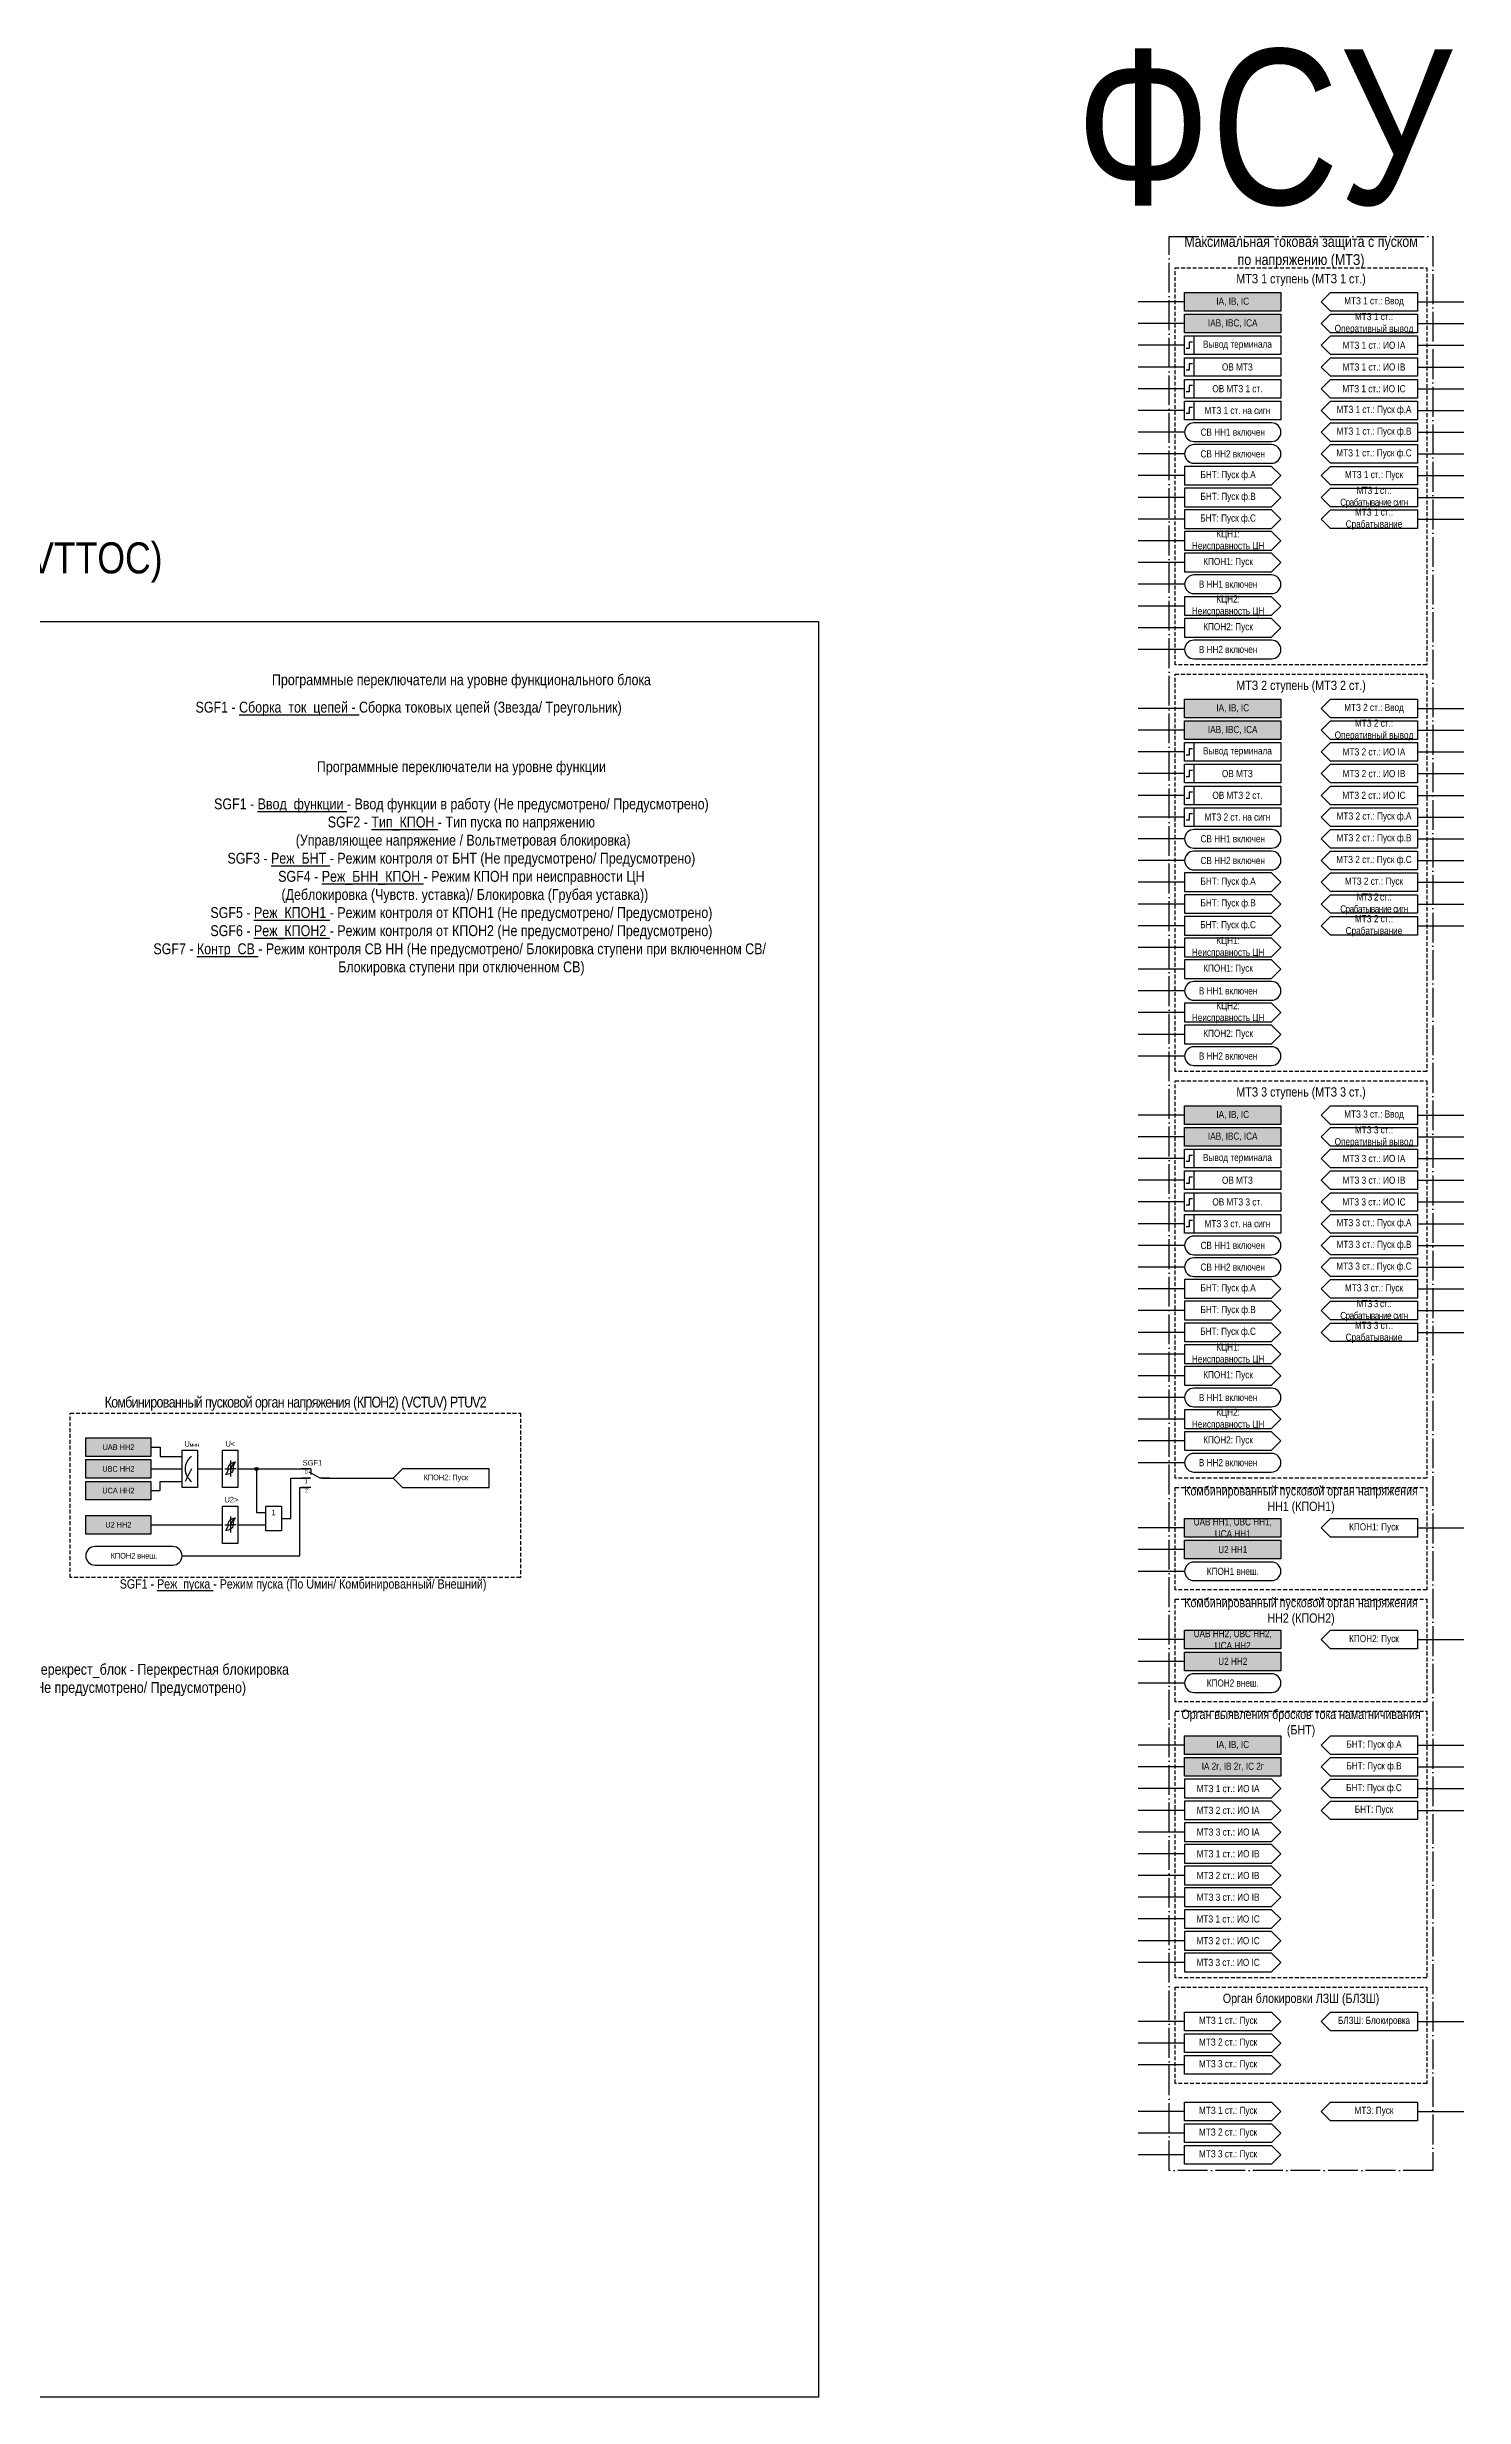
# Model space of a CAD drawing. Header units: millimetres. Extents: x 0 to 867, y 0 to 757.
# Drawn here: x 410 to 867, y 0 to 757 of the extents above; entities that cross this region are included whole.
import ezdxf
from ezdxf.enums import TextEntityAlignment as Align

# ---------------------------------------------------------------- set-up
doc = ezdxf.new("R2010")
doc.units = ezdxf.units.MM
doc.linetypes.add('ACAD_ISO04W100', pattern=[30, 24, -3, 0, -3])
doc.linetypes.add('штриховая2', pattern=[0.375, 0.25, -0.125])
doc.layers.add('TEXT', color=7, linetype='Continuous', lineweight=25)
doc.layers.add('Основная', color=7, linetype='Continuous')
doc.styles.add('1.8_Gost_RD', font='ARIALN.TTF', dxfattribs={"height": 1.8})
doc.styles.add('2.5_Gost_RD', font='ARIALN.TTF', dxfattribs={"height": 2.5})
doc.styles.add('3.5_Gost_RD', font='ARIALN.TTF', dxfattribs={"height": 3.5})
doc.styles.add('Вывод', font='ARIALN.TTF', dxfattribs={"height": 2.5})
doc.styles.add('Компонент', font='ARIALN.TTF', dxfattribs={"height": 3.5})

# ---------------------------------------------------------------- blocks, each defined once
blk = doc.blocks.new('*U79')
at = {"layer": 'Основная', "color": 0}
blk.add_line((0, 0), (7, 4), dxfattribs=at)
at = {"layer": 'Основная', "ltscale": 0.35}
blk.add_line((6, 6), (6, 2.5), dxfattribs=at)
blk = doc.blocks.new('*U82')
at = {"layer": 'Основная', "color": 0}
for p, q in [((-3, 6), (-9, 6)), ((-3, 0), (-9, 0)), ((9, 0), (3, 0))]:
    blk.add_line(p, q, dxfattribs=at)
at = {"layer": 'Основная', "ltscale": 0.25, "xscale": -1}
blk.add_blockref('*U79', (3, 0), dxfattribs=at)
at = {"layer": 'Основная'}
for tag, height, style, p in [('В1', 2.5, 'Вывод', (-14, 6)), ('В2', 2.5, 'Вывод', (-6, 4)), ('ОУ', 3.5, 'Компонент', (-2, 10)), ('В3', 2.5, 'Вывод', (-6, -2))]:
    blk.add_attdef(tag, text='', height=height, dxfattribs=dict(at, style=style)).set_placement(p, align=Align.MIDDLE_CENTER)
blk = doc.blocks.new('Точка')
at = {"ltscale": 100}
h = blk.add_hatch(color=256, dxfattribs=at)
h.dxf.hatch_style = 1
edge = h.paths.add_edge_path()
edge.add_arc((0, 0), 0.5, 0, 360)
blk.add_circle((0, 0), 0.5, dxfattribs=at)

msp = doc.modelspace()

# ---------------------------------------------------------------- hatches: boundary and pattern name
at = {"ltscale": 100, "true_color": 0xef8637}
h = msp.add_hatch(color=30, dxfattribs=at)
h.dxf.hatch_style = 1
h.paths.add_polyline_path([(777, 678), (808, 678), (808, 672), (777, 672)])
h = msp.add_hatch(color=30, dxfattribs=at)
h.dxf.hatch_style = 1
h.paths.add_polyline_path([(777, 671), (808, 671), (808, 665), (777, 665)])
h = msp.add_hatch(color=30, dxfattribs=at)
h.dxf.hatch_style = 1
h.paths.add_polyline_path([(777, 547), (808, 547), (808, 541), (777, 541)])
h = msp.add_hatch(color=30, dxfattribs=at)
h.dxf.hatch_style = 1
h.paths.add_polyline_path([(777, 540), (808, 540), (808, 534), (777, 534)])
h = msp.add_hatch(color=30, dxfattribs=at)
h.dxf.hatch_style = 1
h.paths.add_polyline_path([(777, 416), (808, 416), (808, 410), (777, 410)])
h = msp.add_hatch(color=30, dxfattribs=at)
h.dxf.hatch_style = 1
h.paths.add_polyline_path([(777, 409), (808, 409), (808, 403), (777, 403)])
at = {"ltscale": 100, "true_color": 0x6bffb3}
h = msp.add_hatch(color=111, dxfattribs=at)
h.dxf.hatch_style = 1
h.paths.add_polyline_path([(423, 309), (444, 309), (444, 303), (423, 303)])
h = msp.add_hatch(color=111, dxfattribs=at)
h.dxf.hatch_style = 1
h.paths.add_polyline_path([(423, 302), (444, 302), (444, 296), (423, 296)])
h = msp.add_hatch(color=111, dxfattribs=at)
h.dxf.hatch_style = 1
h.paths.add_polyline_path([(423, 295), (444, 295), (444, 289), (423, 289)])
h = msp.add_hatch(color=111, dxfattribs=at)
h.dxf.hatch_style = 1
h.paths.add_polyline_path([(423, 284), (444, 284), (444, 278), (423, 278)])
at = {"ltscale": 100, "true_color": 0xef8637}
h = msp.add_hatch(color=30, dxfattribs=at)
h.dxf.hatch_style = 1
h.paths.add_polyline_path([(777, 283), (808, 283), (808, 277), (777, 277)])
h = msp.add_hatch(color=30, dxfattribs=at)
h.dxf.hatch_style = 1
h.paths.add_polyline_path([(777, 276), (808, 276), (808, 270), (777, 270)])
h = msp.add_hatch(color=30, dxfattribs=at)
h.dxf.hatch_style = 1
h.paths.add_polyline_path([(777, 247), (808, 247), (808, 241), (777, 241)])
h = msp.add_hatch(color=30, dxfattribs=at)
h.dxf.hatch_style = 1
h.paths.add_polyline_path([(777, 240), (808, 240), (808, 234), (777, 234)])
h = msp.add_hatch(color=30, dxfattribs=at)
h.dxf.hatch_style = 1
h.paths.add_polyline_path([(777, 213), (808, 213), (808, 207), (777, 207)])
h = msp.add_hatch(color=30, dxfattribs=at)
h.dxf.hatch_style = 1
h.paths.add_polyline_path([(777, 206), (808, 206), (808, 200), (777, 200)])

# ---------------------------------------------------------------- linework, layer by layer
at = {"ltscale": 100}
for p, q in [((777, 675), (762, 675)), ((852, 675), (867, 675)), ((777, 668), (762, 668)), ((852, 668), (867, 668)), ((777, 661), (762, 661)), ((852, 661), (867, 661)), ((777, 654), (762, 654)), ((852, 654), (867, 654)), ((777, 647), (762, 647)), ((852, 647), (867, 647)), ((777, 640), (762, 640)), ((852, 640), (867, 640)), ((777, 633), (762, 633)), ((852, 633), (867, 633)), ((777, 626), (762, 626)), ((852, 626), (867, 626)), ((777, 619), (762, 619)), ((852, 619), (867, 619)), ((777, 612), (762, 612)), ((852, 612), (867, 612)), ((777, 605), (762, 605)), ((852, 605), (867, 605)), ((777, 598), (762, 598)), ((777, 591), (762, 591)), ((777, 584), (762, 584)), ((777, 577), (762, 577)), ((777, 570), (762, 570)), ((777, 563), (762, 563)), ((777, 544), (762, 544)), ((852, 544), (867, 544)), ((777, 537), (762, 537)), ((777, 530), (762, 530)), ((852, 537), (867, 537)), ((852, 530), (867, 530)), ((777, 523), (762, 523)), ((852, 523), (867, 523)), ((777, 516), (762, 516)), ((852, 516), (867, 516)), ((777, 509), (762, 509)), ((852, 509), (867, 509)), ((777, 502), (762, 502)), ((852, 502), (867, 502)), ((777, 495), (762, 495)), ((852, 495), (867, 495)), ((777, 488), (762, 488)), ((852, 488), (867, 488)), ((777, 481), (762, 481)), ((852, 481), (867, 481)), ((777, 474), (762, 474)), ((852, 474), (867, 474)), ((777, 467), (762, 467)), ((777, 460), (762, 460)), ((777, 453), (762, 453)), ((777, 446), (762, 446)), ((777, 439), (762, 439)), ((777, 432), (762, 432)), ((777, 413), (762, 413)), ((852, 413), (867, 413)), ((777, 406), (762, 406)), ((852, 406), (867, 406)), ((777, 399), (762, 399)), ((852, 399), (867, 399)), ((777, 392), (762, 392)), ((852, 392), (867, 392)), ((777, 385), (762, 385)), ((852, 385), (867, 385)), ((777, 378), (762, 378)), ((777, 371), (762, 371)), ((852, 378), (867, 378)), ((852, 371), (867, 371)), ((777, 364), (762, 364)), ((852, 364), (867, 364)), ((777, 357), (762, 357)), ((852, 357), (867, 357)), ((777, 350), (762, 350)), ((852, 350), (867, 350)), ((777, 343), (762, 343)), ((852, 343), (867, 343)), ((777, 336), (762, 336)), ((777, 329), (762, 329)), ((777, 322), (762, 322)), ((777, 315), (762, 315)), ((777, 308), (762, 308)), ((777, 301), (762, 301)), ((495.5, 293), (492.5, 293)), ((777, 280), (762, 280)), ((777, 273), (762, 273)), ((852, 280), (867, 280)), ((777, 266), (762, 266)), ((777, 244), (762, 244)), ((852, 244), (867, 244)), ((777, 237), (762, 237)), ((777, 230), (762, 230)), ((777, 210), (762, 210)), ((852, 210), (867, 210)), ((777, 203), (762, 203)), ((852, 203), (867, 203)), ((777, 196), (762, 196)), ((852, 196), (867, 196)), ((777, 189), (762, 189)), ((777, 182), (762, 182)), ((852, 189), (867, 189)), ((777, 175), (762, 175)), ((777, 168), (762, 168)), ((777, 161), (762, 161)), ((777, 154), (762, 154)), ((777, 147), (762, 147)), ((777, 140), (762, 140)), ((777, 121), (762, 121)), ((777, 114), (762, 114)), ((852, 121), (867, 121)), ((777, 107), (762, 107)), ((777, 92), (762, 92)), ((852, 92), (867, 92)), ((777, 85), (762, 85)), ((777, 78), (762, 78))]:
    msp.add_line(p, q, dxfattribs=at)
at = {"color": 7, "ltscale": 100}
for p, q in [((457, 299), (455, 295)), ((467.79, 299), (469.6, 299)), ((468.81, 299), (470.49, 299)), ((471.42, 299), (469.6, 299)), ((467.79, 281), (469.6, 281)), ((468.81, 281), (470.49, 281)), ((471.42, 281), (469.6, 281))]:
    msp.add_line(p, q, dxfattribs=at)
for p, q in [((469.6, 301.72), (469.6, 296.52)), ((469.6, 283.72), (469.6, 278.52))]:
    msp.add_line(p, q)
at = {"color": 251, "linetype": 'ACAD_ISO04W100', "lineweight": 30, "ltscale": 0.4, "true_color": 0x58595b}
msp.add_lwpolyline([(772, 696), (857, 696), (857, 73), (772, 73)], close=True, dxfattribs=at)
at = {"linetype": 'штриховая2', "ltscale": 5}
for points in [[(774, 686), (855, 686), (855, 558), (774, 558)], [(774, 555), (855, 555), (855, 427), (774, 427)], [(774, 424), (855, 424), (855, 296), (774, 296)], [(418, 317), (563, 317), (563, 264), (418, 264)], [(774, 293), (855, 293), (855, 260), (774, 260)], [(774, 257), (855, 257), (855, 224), (774, 224)], [(774, 221), (855, 221), (855, 135), (774, 135)], [(774, 132), (855, 132), (855, 101), (774, 101)]]:
    msp.add_lwpolyline(points, close=True, dxfattribs=at)
at = {"ltscale": 100}
for points in [[(777, 678), (808, 678), (808, 672), (777, 672)], [(852, 678), (852, 672), (824, 672), (821, 675), (824, 678)], [(777, 671), (808, 671), (808, 665), (777, 665)], [(852, 671), (852, 665), (824, 665), (821, 668), (824, 671)], [(777, 664), (780, 664), (780, 658), (777, 658)], [(777, 664), (808, 664), (808, 658), (777, 658)], [(852, 664), (852, 658), (824, 658), (821, 661), (824, 664)], [(777, 657), (780, 657), (780, 651), (777, 651)], [(777, 657), (808, 657), (808, 651), (777, 651)], [(852, 657), (852, 651), (824, 651), (821, 654), (824, 657)], [(777, 650), (780, 650), (780, 644), (777, 644)], [(777, 650), (808, 650), (808, 644), (777, 644)], [(852, 650), (852, 644), (824, 644), (821, 647), (824, 650)], [(777, 643), (780, 643), (780, 637), (777, 637)], [(777, 643), (808, 643), (808, 637), (777, 637)], [(852, 643), (852, 637), (824, 637), (821, 640), (824, 643)], [(852, 636), (852, 630), (824, 630), (821, 633), (824, 636)], [(852, 629), (852, 623), (824, 623), (821, 626), (824, 629)], [(852, 622), (852, 616), (824, 616), (821, 619), (824, 622)], [(852, 615), (852, 609), (824, 609), (821, 612), (824, 615)], [(852, 608), (852, 602), (824, 602), (821, 605), (824, 608)], [(777, 547), (808, 547), (808, 541), (777, 541)], [(852, 547), (852, 541), (824, 541), (821, 544), (824, 547)], [(777, 540), (808, 540), (808, 534), (777, 534)], [(852, 540), (852, 534), (824, 534), (821, 537), (824, 540)], [(777, 533), (780, 533), (780, 527), (777, 527)], [(777, 533), (808, 533), (808, 527), (777, 527)], [(852, 533), (852, 527), (824, 527), (821, 530), (824, 533)], [(777, 526), (780, 526), (780, 520), (777, 520)], [(777, 526), (808, 526), (808, 520), (777, 520)], [(852, 526), (852, 520), (824, 520), (821, 523), (824, 526)], [(777, 519), (780, 519), (780, 513), (777, 513)], [(777, 519), (808, 519), (808, 513), (777, 513)], [(852, 519), (852, 513), (824, 513), (821, 516), (824, 519)], [(777, 512), (780, 512), (780, 506), (777, 506)], [(777, 512), (808, 512), (808, 506), (777, 506)], [(852, 512), (852, 506), (824, 506), (821, 509), (824, 512)], [(852, 505), (852, 499), (824, 499), (821, 502), (824, 505)], [(852, 498), (852, 492), (824, 492), (821, 495), (824, 498)], [(852, 491), (852, 485), (824, 485), (821, 488), (824, 491)], [(852, 484), (852, 478), (824, 478), (821, 481), (824, 484)], [(852, 477), (852, 471), (824, 471), (821, 474), (824, 477)], [(777, 416), (808, 416), (808, 410), (777, 410)], [(777, 409), (808, 409), (808, 403), (777, 403)], [(852, 416), (852, 410), (824, 410), (821, 413), (824, 416)], [(852, 409), (852, 403), (824, 403), (821, 406), (824, 409)], [(777, 402), (780, 402), (780, 396), (777, 396)], [(777, 402), (808, 402), (808, 396), (777, 396)], [(852, 402), (852, 396), (824, 396), (821, 399), (824, 402)], [(777, 395), (780, 395), (780, 389), (777, 389)], [(777, 395), (808, 395), (808, 389), (777, 389)], [(852, 395), (852, 389), (824, 389), (821, 392), (824, 395)], [(777, 388), (780, 388), (780, 382), (777, 382)], [(777, 388), (808, 388), (808, 382), (777, 382)], [(852, 388), (852, 382), (824, 382), (821, 385), (824, 388)], [(777, 381), (780, 381), (780, 375), (777, 375)], [(777, 381), (808, 381), (808, 375), (777, 375)], [(852, 381), (852, 375), (824, 375), (821, 378), (824, 381)], [(852, 374), (852, 368), (824, 368), (821, 371), (824, 374)], [(852, 367), (852, 361), (824, 361), (821, 364), (824, 367)], [(852, 360), (852, 354), (824, 354), (821, 357), (824, 360)], [(852, 353), (852, 347), (824, 347), (821, 350), (824, 353)], [(852, 346), (852, 340), (824, 340), (821, 343), (824, 346)], [(423, 309), (444, 309), (444, 303), (423, 303)], [(454, 305), (459, 305), (459, 293), (454, 293)], [(467, 305), (472, 305), (472, 293), (467, 293)], [(423, 302), (444, 302), (444, 296), (423, 296)], [(423, 295), (444, 295), (444, 289), (423, 289)], [(423, 284), (444, 284), (444, 278), (423, 278)], [(467, 287), (472, 287), (472, 275), (467, 275)], [(481, 287), (486, 287), (486, 279), (481, 279)], [(777, 283), (808, 283), (808, 277), (777, 277)], [(852, 277), (824, 277), (821, 280), (824, 283), (852, 283)], [(777, 276), (808, 276), (808, 270), (777, 270)], [(777, 247), (808, 247), (808, 241), (777, 241)], [(852, 241), (824, 241), (821, 244), (824, 247), (852, 247)], [(777, 240), (808, 240), (808, 234), (777, 234)], [(777, 213), (808, 213), (808, 207), (777, 207)], [(852, 213), (852, 207), (824, 207), (821, 210), (824, 213)], [(777, 206), (808, 206), (808, 200), (777, 200)], [(852, 206), (852, 200), (824, 200), (821, 203), (824, 206)], [(852, 199), (852, 193), (824, 193), (821, 196), (824, 199)], [(852, 192), (852, 186), (824, 186), (821, 189), (824, 192)], [(852, 118), (824, 118), (821, 121), (824, 124), (852, 124)], [(852, 89), (824, 89), (821, 92), (824, 95), (852, 95)]]:
    msp.add_lwpolyline(points, close=True, dxfattribs=at)
at = {"lineweight": 30, "ltscale": 100}
for points in [[(779.5, 662), (778.5, 662), (778.5, 660), (777.5, 660)], [(779.5, 655), (778.5, 655), (778.5, 653), (777.5, 653)], [(779.5, 648), (778.5, 648), (778.5, 646), (777.5, 646)], [(779.5, 641), (778.5, 641), (778.5, 639), (777.5, 639)], [(779.5, 531), (778.5, 531), (778.5, 529), (777.5, 529)], [(779.5, 524), (778.5, 524), (778.5, 522), (777.5, 522)], [(779.5, 517), (778.5, 517), (778.5, 515), (777.5, 515)], [(779.5, 510), (778.5, 510), (778.5, 508), (777.5, 508)], [(779.5, 400), (778.5, 400), (778.5, 398), (777.5, 398)], [(779.5, 393), (778.5, 393), (778.5, 391), (777.5, 391)], [(779.5, 386), (778.5, 386), (778.5, 384), (777.5, 384)], [(779.5, 379), (778.5, 379), (778.5, 377), (777.5, 377)]]:
    msp.add_lwpolyline(points, dxfattribs=at)
at = {"ltscale": 100}
for points in [[(780, 630), (805, 630, 1), (805, 636), (780, 636, 1)], [(780, 623), (805, 623, 1), (805, 629), (780, 629, 1)], [(780, 581), (805, 581, 1), (805, 587), (780, 587, 1)], [(780, 560), (805, 560, 1), (805, 566), (780, 566, 1)], [(780, 499), (805, 499, 1), (805, 505), (780, 505, 1)], [(780, 492), (805, 492, 1), (805, 498), (780, 498, 1)], [(780, 450), (805, 450, 1), (805, 456), (780, 456, 1)], [(780, 429), (805, 429, 1), (805, 435), (780, 435, 1)], [(780, 368), (805, 368, 1), (805, 374), (780, 374, 1)], [(780, 361), (805, 361, 1), (805, 367), (780, 367, 1)], [(780, 319), (805, 319, 1), (805, 325), (780, 325, 1)], [(780, 298), (805, 298, 1), (805, 304), (780, 304, 1)], [(426, 268), (451, 268, 1), (451, 274), (426, 274, 1)], [(780, 263), (805, 263, 1), (805, 269), (780, 269, 1)], [(780, 227), (805, 227, 1), (805, 233), (780, 233, 1)]]:
    msp.add_lwpolyline(points, format="xyb", close=True, dxfattribs=at)
for points in [[(808, 619), (805, 622), (777, 622), (777, 616), (805, 616), (808, 619)], [(808, 612), (805, 615), (777, 615), (777, 609), (805, 609), (808, 612)], [(808, 605), (805, 608), (777, 608), (777, 602), (805, 602), (808, 605)], [(808, 598), (805, 601), (777, 601), (777, 595), (805, 595), (808, 598)], [(808, 591), (805, 594), (777, 594), (777, 588), (805, 588), (808, 591)], [(808, 577), (805, 580), (777, 580), (777, 574), (805, 574), (808, 577)], [(808, 570), (805, 573), (777, 573), (777, 567), (805, 567), (808, 570)], [(808, 488), (805, 491), (777, 491), (777, 485), (805, 485), (808, 488)], [(808, 481), (805, 484), (777, 484), (777, 478), (805, 478), (808, 481)], [(808, 474), (805, 477), (777, 477), (777, 471), (805, 471), (808, 474)], [(808, 467), (805, 470), (777, 470), (777, 464), (805, 464), (808, 467)], [(808, 460), (805, 463), (777, 463), (777, 457), (805, 457), (808, 460)], [(808, 446), (805, 449), (777, 449), (777, 443), (805, 443), (808, 446)], [(808, 439), (805, 442), (777, 442), (777, 436), (805, 436), (808, 439)], [(808, 357), (805, 360), (777, 360), (777, 354), (805, 354), (808, 357)], [(808, 350), (805, 353), (777, 353), (777, 347), (805, 347), (808, 350)], [(808, 343), (805, 346), (777, 346), (777, 340), (805, 340), (808, 343)], [(808, 336), (805, 339), (777, 339), (777, 333), (805, 333), (808, 336)], [(808, 329), (805, 332), (777, 332), (777, 326), (805, 326), (808, 329)], [(808, 315), (805, 318), (777, 318), (777, 312), (805, 312), (808, 315)], [(808, 308), (805, 311), (777, 311), (777, 305), (805, 305), (808, 308)], [(444, 306), (447, 306), (447, 303), (454, 303)], [(444, 299), (454, 299)], [(459, 299), (467, 299)], [(472, 299), (478, 299), (478, 285), (481, 285)], [(472, 299), (495, 299)], [(486, 283), (489, 283), (489, 296), (495, 296)], [(499, 296), (513, 296)], [(513, 296), (522, 296)], [(444, 292), (447, 292), (447, 295), (454, 295)], [(454, 271), (492, 271), (492, 293), (495, 293)], [(444, 281), (467, 281)], [(472, 281), (481, 281)], [(808, 196), (805, 199), (777, 199), (777, 193), (805, 193), (808, 196)], [(808, 189), (805, 192), (777, 192), (777, 186), (805, 186), (808, 189)], [(808, 182), (805, 185), (777, 185), (777, 179), (805, 179), (808, 182)], [(808, 175), (805, 178), (777, 178), (777, 172), (805, 172), (808, 175)], [(808, 168), (805, 171), (777, 171), (777, 165), (805, 165), (808, 168)], [(808, 161), (805, 164), (777, 164), (777, 158), (805, 158), (808, 161)], [(808, 154), (805, 157), (777, 157), (777, 151), (805, 151), (808, 154)], [(808, 147), (805, 150), (777, 150), (777, 144), (805, 144), (808, 147)], [(808, 140), (805, 143), (777, 143), (777, 137), (805, 137), (808, 140)], [(777, 124), (805, 124), (808, 121), (805, 118), (777, 118), (777, 124)], [(777, 117), (805, 117), (808, 114), (805, 111), (777, 111), (777, 117)], [(777, 110), (805, 110), (808, 107), (805, 104), (777, 104), (777, 110)], [(777, 95), (805, 95), (808, 92), (805, 89), (777, 89), (777, 95)], [(777, 88), (805, 88), (808, 85), (805, 82), (777, 82), (777, 88)], [(777, 81), (805, 81), (808, 78), (805, 75), (777, 75), (777, 81)]]:
    msp.add_lwpolyline(points, dxfattribs=at)
at = {"color": 3, "ltscale": 100}
msp.add_lwpolyline([(0, 572), (659, 572), (659, 0), (0, 0)], close=True, dxfattribs=at)
at = {"color": 7, "ltscale": 100}
msp.add_arc((460, 299), 5, 126.8699, 233.1301, dxfattribs=at)
for points in [[(468.8, 298.92), (468.6, 298.13), (468, 297.12)], [(470.48, 298.92), (470.25, 298.13), (469.76, 297.67), (468, 297.12)], [(468.8, 298.92), (468.95, 299.71), (469.44, 300.54), (471.2, 301.26)], [(469.6, 299), (470, 299.72), (470.47, 300.6), (471.2, 301.26)], [(470.48, 298.92), (470.6, 299.71), (470.81, 300.54), (471.2, 301.26)], [(468.8, 280.92), (468.6, 280.13), (468, 279.12)], [(470.48, 280.92), (470.25, 280.13), (469.76, 279.67), (468, 279.12)], [(468.8, 280.92), (468.95, 281.71), (469.44, 282.54), (471.2, 283.26)], [(469.6, 281), (470, 281.72), (470.47, 282.6), (471.2, 283.26)], [(470.48, 280.92), (470.6, 281.71), (470.81, 282.54), (471.2, 283.26)]]:
    msp.add_spline(points, degree=3)
at = {"layer": 'TEXT', "color": 0, "ltscale": 100}
msp.add_lwpolyline([(525, 299), (522, 296), (525, 293), (553, 293), (553, 299)], close=True, dxfattribs=at)

# ---------------------------------------------------------------- block references
at = {"color": 3, "ltscale": 100}
msp.add_blockref('Точка', (478, 299), dxfattribs=at)
at = {"layer": 'Основная', "ltscale": 0.25}
ref = msp.add_blockref('*U82', (497, 296), dxfattribs=dict(at, xscale=0.5, yscale=0.5, zscale=0.5))
ref.add_attrib('ОУ', 'SGF1', dxfattribs={"height": 1.75, "style": 'Компонент'}).set_placement((496, 301), align=Align.MIDDLE_CENTER)
ref.add_attrib('В2', '0', dxfattribs={"height": 1.25, "style": 'Вывод'}).set_placement((494, 298), align=Align.MIDDLE_CENTER)
ref.add_attrib('В3', '1', dxfattribs={"height": 1.25, "style": 'Вывод'}).set_placement((494, 295), align=Align.MIDDLE_CENTER)

# ---------------------------------------------------------------- texts
at = {"color": 3, "ltscale": 100, "style": '3.5_Gost_RD'}
for s, insert, char_height, width, attachment_point in [('ФСУ', (802.5, 731), 50, 493, 5), ('Программные переключатели на уровне функционального блока', (544, 555), 3.5, 170, 2), ('Программные переключатели на уровне функции', (544, 527), 3.5, 170, 2)]:
    msp.add_mtext(s, dxfattribs=dict(at, insert=insert, char_height=char_height, width=width, attachment_point=attachment_point))
at = {"color": 30, "ltscale": 100, "true_color": 0xef8637, "attachment_point": 5, "style": '3.5_Gost_RD'}
for s, insert, char_height, width in [('Максимальная токовая защита с пуском по напряжению (МТЗ)', (814.5, 691), 3.5, 76.8816), ('МТЗ 1 ступень (МТЗ 1 ст.)', (814.5, 682), 3, 81), ('МТЗ 2 ступень (МТЗ 2 ст.)', (814.5, 551), 3, 81), ('МТЗ 3 ступень (МТЗ 3 ст.)', (814.5, 420), 3, 81), ('Комбинированный пусковой орган напряжения НН1 (КПОН1)', (814.5, 289), 3, 81), ('Комбинированный пусковой орган напряжения НН2 (КПОН2)', (814.5, 253), 3, 81), ('Орган выявления бросков тока намагничивания (БНТ)', (814.5, 217), 3, 81), ('Орган блокировки ЛЗШ (БЛЗШ)', (814.5, 128), 3, 81)]:
    msp.add_mtext(s, dxfattribs=dict(at, insert=insert, char_height=char_height, width=width))
at = {"color": 0, "ltscale": 100, "char_height": 2.3, "attachment_point": 5, "style": '2.5_Gost_RD'}
for s, insert, width in [('{\\C256;IA, IB, IC}', (792.5, 675), 23.725), ('{\\C256;IAB, IBC, ICA}', (792.5, 668), 23.725), ('{\\C256;Вывод терминала}', (794, 661), 28), ('{\\C256;МТЗ 1 ст. на сигн}', (794, 640), 28), ('{\\C256;IA, IB, IC}', (792.5, 544), 23.725), ('{\\C256;IAB, IBC, ICA}', (792.5, 537), 23.725), ('{\\C256;Вывод терминала}', (794, 530), 28), ('{\\C256;МТЗ 2 ст. на сигн}', (794, 509), 28), ('{\\C256;IA, IB, IC}', (792.5, 413), 23.725), ('{\\C256;IAB, IBC, ICA}', (792.5, 406), 23.725), ('{\\C256;Вывод терминала}', (794, 399), 28), ('{\\C256;МТЗ 3 ст. на сигн}', (794, 378), 28), ('{\\C256;UAB НН1, UBC НН1, UCA НН1}', (792.5, 280), 30.2619), ('{\\C256;U2 НН1}', (792.5, 273), 23.725), ('{\\C256;UAB НН2, UBC НН2, UCA НН2}', (792.5, 244), 30.2619), ('{\\C256;U2 НН2}', (792.5, 237), 23.725), ('{\\C256;IA, IB, IC}', (792.5, 210), 23.725), ('{\\C256;IA 2г, IB 2г, IC 2г}', (792.5, 203), 23.725)]:
    msp.add_mtext(s, dxfattribs=dict(at, insert=insert, width=width))
at = {"ltscale": 100, "attachment_point": 5}
for s, insert, char_height, width, style in [('МТЗ 1 ст.: Ввод', (838, 675), 2.3, 28, '2.5_Gost_RD'), ('МТЗ 1 ст.: Оперативный вывод', (838, 668), 2.3, 28, '2.5_Gost_RD'), ('МТЗ 1 ст.: ИО IА', (838, 661), 2.3, 28, '2.5_Gost_RD'), ('МТЗ 1 ст.: ИО IВ', (838, 654), 2.3, 28, '2.5_Gost_RD'), ('МТЗ 1 ст.: ИО IС', (838, 647), 2.3, 28, '2.5_Gost_RD'), ('МТЗ 1 ст.: Пуск ф.А', (838, 640), 2.3, 28, '2.5_Gost_RD'), ('СВ НН1 включен', (792.5, 633), 2.3, 31, '2.5_Gost_RD'), ('МТЗ 1 ст.: Пуск ф.В', (838, 633), 2.3, 28, '2.5_Gost_RD'), ('СВ НН2 включен', (792.5, 626), 2.3, 31, '2.5_Gost_RD'), ('МТЗ 1 ст.: Пуск ф.С', (838, 626), 2.3, 28, '2.5_Gost_RD'), ('{\\T0.9;МТЗ 1 ст.: Срабатывание сигн}', (838, 612), 2.3, 26.88, '2.5_Gost_RD'), ('МТЗ 1 ст.: Пуск', (838, 619), 2.3, 28, '2.5_Gost_RD'), ('МТЗ 1 ст.: Срабатывание ', (838, 605), 2.3, 29.4401, '2.5_Gost_RD'), ('КЦН1: Неисправность ЦН', (791, 598), 2.3, 24.275, '2.5_Gost_RD'), ('КПОН1: Пуск', (791, 591), 2.3, 28, '2.5_Gost_RD'), ('В НН1 включен', (791, 584), 2.3, 28, '2.5_Gost_RD'), ('КЦН2: Неисправность ЦН', (791, 577), 2.3, 24.1147, '2.5_Gost_RD'), ('КПОН2: Пуск', (791, 570), 2.3, 28, '2.5_Gost_RD'), ('В НН2 включен', (791, 563), 2.3, 28, '2.5_Gost_RD'), ('МТЗ 2 ст.: Ввод', (838, 544), 2.3, 28, '2.5_Gost_RD'), ('МТЗ 2 ст.: Оперативный вывод', (838, 537), 2.3, 28, '2.5_Gost_RD'), ('МТЗ 2 ст.: ИО IА', (838, 530), 2.3, 28, '2.5_Gost_RD'), ('МТЗ 2 ст.: ИО IВ', (838, 523), 2.3, 28, '2.5_Gost_RD'), ('МТЗ 2 ст.: ИО IС', (838, 516), 2.3, 28, '2.5_Gost_RD'), ('МТЗ 2 ст.: Пуск ф.А', (838, 509), 2.3, 28, '2.5_Gost_RD'), ('СВ НН1 включен', (792.5, 502), 2.3, 31, '2.5_Gost_RD'), ('МТЗ 2 ст.: Пуск ф.В', (838, 502), 2.3, 28, '2.5_Gost_RD'), ('СВ НН2 включен', (792.5, 495), 2.3, 31, '2.5_Gost_RD'), ('МТЗ 2 ст.: Пуск ф.С', (838, 495), 2.3, 28, '2.5_Gost_RD'), ('МТЗ 2 ст.: Пуск', (838, 488), 2.3, 28, '2.5_Gost_RD'), ('{\\T0.9;МТЗ 2 ст.: Срабатывание сигн}', (838, 481), 2.3, 28, '2.5_Gost_RD'), ('МТЗ 2 ст.: Срабатывание ', (838, 474), 2.3, 28, '2.5_Gost_RD'), ('КЦН1: Неисправность ЦН', (791, 467), 2.3, 24.1147, '2.5_Gost_RD'), ('КПОН1: Пуск', (791, 460), 2.3, 28, '2.5_Gost_RD'), ('КЦН2: Неисправность ЦН', (791, 446), 2.3, 24.1147, '2.5_Gost_RD'), ('В НН1 включен', (791, 453), 2.3, 28, '2.5_Gost_RD'), ('КПОН2: Пуск', (791, 439), 2.3, 28, '2.5_Gost_RD'), ('В НН2 включен', (791, 432), 2.3, 28, '2.5_Gost_RD'), ('МТЗ 3 ст.: Оперативный вывод', (838, 406), 2.3, 28, '2.5_Gost_RD'), ('МТЗ 3 ст.: Ввод', (838, 413), 2.3, 28, '2.5_Gost_RD'), ('МТЗ 3 ст.: ИО IА', (838, 399), 2.3, 28, '2.5_Gost_RD'), ('МТЗ 3 ст.: ИО IС', (838, 385), 2.3, 28, '2.5_Gost_RD'), ('МТЗ 3 ст.: ИО IВ', (838, 392), 2.3, 28, '2.5_Gost_RD'), ('МТЗ 3 ст.: Пуск ф.А', (838, 378), 2.3, 28, '2.5_Gost_RD'), ('СВ НН1 включен', (792.5, 371), 2.3, 31, '2.5_Gost_RD'), ('МТЗ 3 ст.: Пуск ф.В', (838, 371), 2.3, 28, '2.5_Gost_RD'), ('СВ НН2 включен', (792.5, 364), 2.3, 31, '2.5_Gost_RD'), ('МТЗ 3 ст.: Пуск ф.С', (838, 364), 2.3, 28, '2.5_Gost_RD'), ('МТЗ 3 ст.: Пуск', (838, 357), 2.3, 28, '2.5_Gost_RD'), ('{\\T0.9;МТЗ 3 ст.: Срабатывание сигн}', (838, 350), 2.3, 28, '2.5_Gost_RD'), ('МТЗ 3 ст.: Срабатывание ', (838, 343), 2.3, 28, '2.5_Gost_RD'), ('КЦН1: Неисправность ЦН', (791, 336), 2.3, 24.1147, '2.5_Gost_RD'), ('КПОН1: Пуск', (791, 329), 2.3, 28, '2.5_Gost_RD'), ('КЦН2: Неисправность ЦН', (791, 315), 2.3, 24.1147, '2.5_Gost_RD'), ('В НН1 включен', (791, 322), 2.3, 28, '2.5_Gost_RD'), ('UAB НН2', (433.5, 306), 1.8, 21, '1.8_Gost_RD'), ('КПОН2: Пуск', (791, 308), 2.3, 28, '2.5_Gost_RD'), ('UBC НН2', (433.5, 299), 1.8, 21, '1.8_Gost_RD'), ('В НН2 включен', (791, 301), 2.3, 28, '2.5_Gost_RD'), ('UCA НН2', (433.5, 292), 1.8, 21, '1.8_Gost_RD'), ('U2 НН2', (433.5, 281), 1.8, 21, '1.8_Gost_RD'), ('1', (483.5, 285), 1.8, 5, '2.5_Gost_RD'), ('КПОН1: Пуск', (838, 280), 2.3, 28, '2.5_Gost_RD'), ('КПОН1 внеш.', (792.5, 266), 2.3, 31, '2.5_Gost_RD'), ('КПОН2: Пуск', (838, 244), 2.3, 28, '2.5_Gost_RD'), ('КПОН2 внеш.', (792.5, 230), 2.3, 31, '2.5_Gost_RD'), ('БНТ: Пуск ф.А', (838, 210), 2.3, 28, '2.5_Gost_RD'), ('БНТ: Пуск ф.В', (838, 203), 2.3, 28, '2.5_Gost_RD'), ('БНТ: Пуск ф.С', (838, 196), 2.3, 28, '2.5_Gost_RD'), ('БНТ: Пуск', (838, 189), 2.3, 28, '2.5_Gost_RD'), ('БЛЗШ: Блокировка', (838, 121), 2.3, 28, '2.5_Gost_RD'), ('МТЗ: Пуск', (838, 92), 2.3, 28, '2.5_Gost_RD')]:
    msp.add_mtext(s, dxfattribs=dict(at, insert=insert, char_height=char_height, width=width, style=style))
at = {"color": 30, "ltscale": 100, "true_color": 0xf7931d, "style": '3.5_Gost_RD'}
for s, insert, char_height, width, attachment_point in [('{\\C3;Максимальная токовая защита с пуском по напряжению (МТЗ/U) (LVTTOC)}', (246.5, 591), 10, 493, 5), ('SGF1 - {\\LВвод_функции} - Ввод функции в работу (Не предусмотрено/ Предусмотрено)\\PSGF2 - {\\LТип_КПОН} - Тип пуска по напряжению \\P^I({\\C6;Управляющее напряжение / Вольтметровая блокировка})\\PSGF3 - {\\LРеж_БНТ} - Режим контроля от БНТ (Не предусмотрено/ Предусмотрено)\\PSGF4 - {\\LРеж_БНН_КПОН} - Режим КПОН при неисправности ЦН \\P^I (Деблокировка (Чувств. уставка)/ Блокировка (Грубая уставка))\\PSGF5 - {\\LРеж_КПОН1} - Режим контроля от КПОН1 (Не предусмотрено/ Предусмотрено)\\PSGF6 - {\\LРеж_КПОН2 }- Режим контроля от КПОН2 (Не предусмотрено/ Предусмотрено)\\P{\\C6;SGF7 - \\LКонтр_СВ \\l- Режим контроля СВ НН (Не предусмотрено/ Блокировка ступени при включенном СВ/ ^IБлокировка ступени при отключенном СВ)}', (544, 515), 3.5, 206.7768, 2), ('{\\T0.9;Комбинированный пусковой орган напряжения (КПОН2) (VCTUV) \\C6;PTUV2}', (490.5, 320), 3.5, 145, 5), ('SGF1 - {\\LРеж_пуска} - Режим пуска (По Uмин/ Комбинированный/ Внешний)', (493, 261.5), 3, 140, 5), ('SGF1 - Перекрест_блок - Перекрестная блокировка^I(Не предусмотрено/ Предусмотрено)', (440, 231), 3.5, 101.6842, 5)]:
    msp.add_mtext(s, dxfattribs=dict(at, insert=insert, char_height=char_height, width=width, attachment_point=attachment_point))
at = {"color": 6, "ltscale": 100, "insert": (527, 552), "char_height": 3.5, "width": 170, "attachment_point": 2, "style": '3.5_Gost_RD'}
msp.add_mtext('\\PSGF1 - {\\LСборка_ток_цепей -} Сборка токовых цепей (Звезда/ Треугольник)', dxfattribs=at)
at = {"color": 7, "ltscale": 100, "char_height": 1.8, "attachment_point": 1, "style": '1.8_Gost_RD'}
for s, width, insert in [('\\pi2.78586;U{\\H0.66667x;мин}', 11, (452, 308)), ('U<', 4, (468, 308)), ('\\pi3.7178;U2>', 11, (464, 290))]:
    msp.add_mtext_dynamic_manual_height_columns(s, width=width, gutter_width=17.5, heights=[0], dxfattribs=dict(at, insert=insert))
at = {"ltscale": 100, "insert": (493.59, 292.66), "char_height": 1.25, "attachment_point": 1, "style": '3.5_Gost_RD'}
msp.add_mtext_dynamic_manual_height_columns('2', width=2, gutter_width=17.5, heights=[0], dxfattribs=at)
at = {"layer": 'TEXT', "color": 0, "ltscale": 100, "width": 28, "attachment_point": 5, "style": '2.5_Gost_RD'}
for s, insert, char_height in [('{\\C256;ОВ МТЗ}', (794, 654), 2.3), ('{\\C256;ОВ МТЗ 1 ст.}', (794, 647), 2.3), ('{\\C256;ОВ МТЗ}', (794, 523), 2.3), ('{\\C256;ОВ МТЗ 2 ст.}', (794, 516), 2.3), ('{\\C256;ОВ МТЗ 3 ст.}', (794, 385), 2.3), ('{\\C256;ОВ МТЗ}', (794, 392), 2.3), ('КПОН2: Пуск', (539, 296), 1.8), ('КПОН2 внеш.', (438.5, 271), 1.8), ('{\\C256;МТЗ 1 ст.: Пуск}', (791, 121), 2.3), ('{\\C256;МТЗ 2 ст.: Пуск}', (791, 114), 2.3), ('{\\C256;МТЗ 3 ст.: Пуск}', (791, 107), 2.3), ('{\\C256;МТЗ 1 ст.: Пуск}', (791, 92), 2.3), ('{\\C256;МТЗ 2 ст.: Пуск}', (791, 85), 2.3), ('{\\C256;МТЗ 3 ст.: Пуск}', (791, 78), 2.3)]:
    msp.add_mtext(s, dxfattribs=dict(at, insert=insert, char_height=char_height))
at = {"layer": 'TEXT', "ltscale": 100, "char_height": 2.3, "width": 28, "attachment_point": 5, "style": '2.5_Gost_RD'}
for s, insert in [('БНТ: Пуск ф.А', (791, 619)), ('БНТ: Пуск ф.В', (791, 612)), ('БНТ: Пуск ф.С', (791, 605)), ('БНТ: Пуск ф.А', (791, 488)), ('БНТ: Пуск ф.В', (791, 481)), ('БНТ: Пуск ф.С', (791, 474)), ('БНТ: Пуск ф.А', (791, 357)), ('БНТ: Пуск ф.В', (791, 350)), ('БНТ: Пуск ф.С', (791, 343)), ('МТЗ 1 ст.: ИО IА', (791, 196)), ('МТЗ 2 ст.: ИО IА', (791, 189)), ('МТЗ 3 ст.: ИО IА', (791, 182)), ('МТЗ 1 ст.: ИО IB', (791, 175)), ('МТЗ 2 ст.: ИО IB', (791, 168)), ('МТЗ 3 ст.: ИО IB', (791, 161)), ('МТЗ 1 ст.: ИО IC', (791, 154)), ('МТЗ 2 ст.: ИО IC', (791, 147)), ('МТЗ 3 ст.: ИО IC', (791, 140))]:
    msp.add_mtext(s, dxfattribs=dict(at, insert=insert))

doc.saveas('drawing.dxf')
